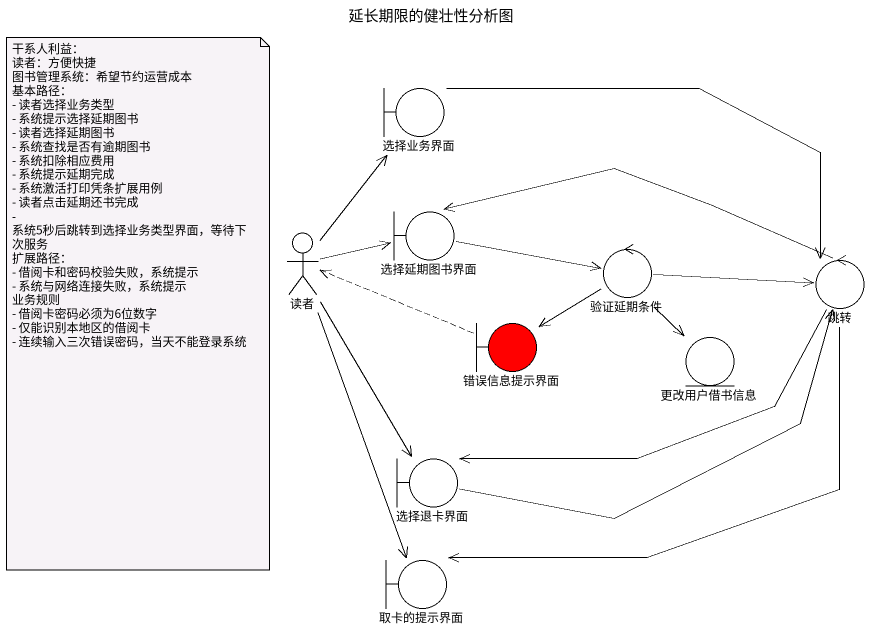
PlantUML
@startuml
title 延长期限的健壮性分析图
boundary 选择业务界面
actor 读者
boundary 选择延期图书界面
control 验证延期条件
control 跳转
boundary 错误信息提示界面 #FF0000
entity 更改用户借书信息
boundary 选择退卡界面
boundary 取卡的提示界面
选择业务界面 -right-> 跳转
读者 -up-> 选择业务界面
读者 -right-> 选择延期图书界面
读者 --> 选择退卡界面
读者 --> 取卡的提示界面
选择延期图书界面 -right-> 验证延期条件
验证延期条件 -right-> 跳转
验证延期条件 --> 错误信息提示界面
验证延期条件 --> 更改用户借书信息
跳转 -left-> 选择延期图书界面
跳转 -left-> 选择退卡界面
跳转 --> 取卡的提示界面
错误信息提示界面 .left.> 读者
选择退卡界面 -right-> 跳转
note as N1
  干系人利益：
  读者：方便快捷
  图书管理系统：希望节约运营成本
  基本路径：
  - 读者选择业务类型
  - 系统提示选择延期图书
  - 读者选择延期图书
  - 系统查找是否有逾期图书
  - 系统扣除相应费用
  - 系统提示延期完成
  - 系统激活打印凭条扩展用例
  - 读者点击延期还书完成
  - 系统5秒后跳转到选择业务类型界面，等待下次服务
  扩展路径：
  - 借阅卡和密码校验失败，系统提示
  - 系统与网络连接失败，系统提示
  业务规则
  - 借阅卡密码必须为6位数字
  - 仅能识别本地区的借阅卡
  - 连续输入三次错误密码，当天不能登录系统
end note
@enduml
